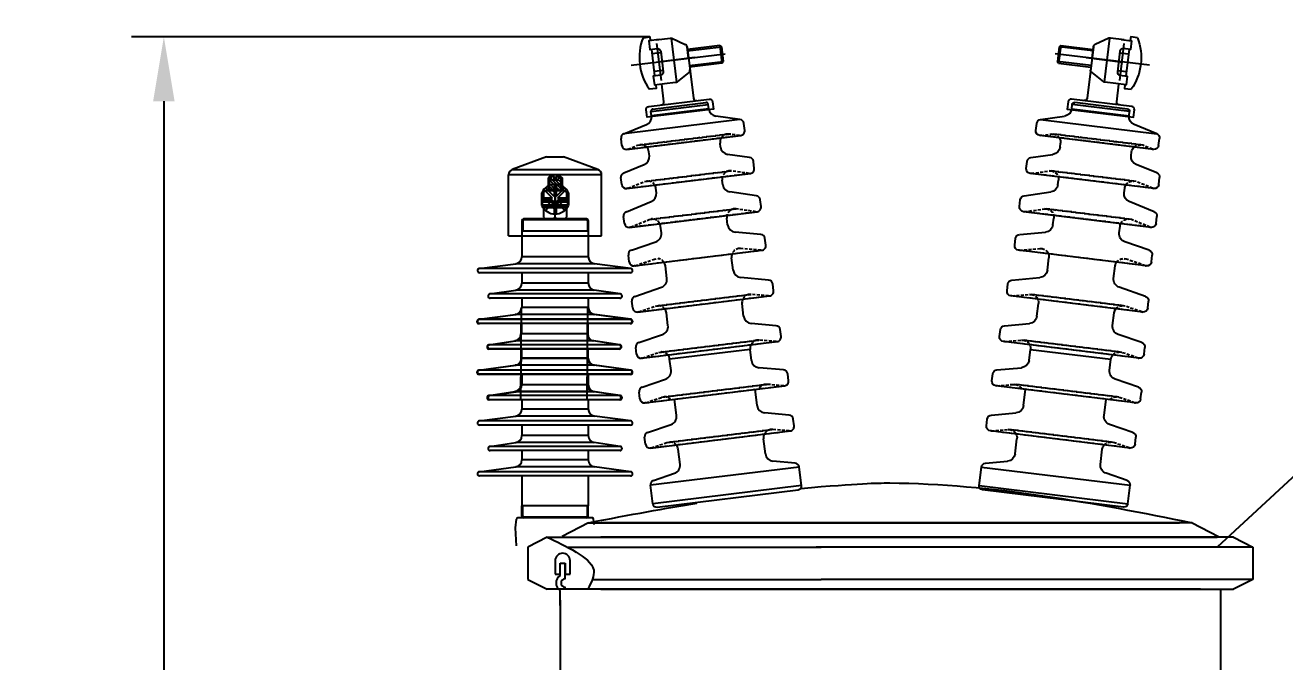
# Model space of a CAD drawing. Extents: x 4438 to 384502, y -178203 to -21188.
# Drawn here: x 377758 to 378345, y -172588 to -172292 of the extents above; entities that cross this region are included whole.
import ezdxf

# ---------------------------------------------------------------- set-up
doc = ezdxf.new("R2010")
doc.units = 0
doc.header["$LTSCALE"] = 8
doc.header["$MEASUREMENT"] = 0
doc.linetypes.add('ACAD_ISO04W100', pattern=[30, 24, -3, 0, -3])
doc.linetypes.add('HIDDEN', pattern=[0.375, 0.25, -0.125])
doc.layers.get('0').update_dxf_attribs({"linetype": 'CONTINUOUS'})
doc.layers.get('DEFPOINTS').update_dxf_attribs({"linetype": 'CONTINUOUS'})
for name, color, linetype in [('CEN', 1, 'ACAD_ISO04W100'), ('DEFAULT_2', 8, 'HIDDEN'), ('PL', 5, 'CONTINUOUS')]:
    doc.layers.add(name, color=color, linetype=linetype)
doc.styles.add('DFT', font='simplex', dxfattribs={"width": 0.67, "bigfont": 'dft'})
doc.dimstyles.new('INTE$0', dxfattribs={"dimscale": 5, "dimtxt": 4, "dimasz": 3, "dimexe": 3, "dimexo": 0, "dimgap": 1, "dimtad": 1, "dimdec": 3, "dimdsep": 46, "dimtxsty": 'DFT', "dimcen": 0, "dimclrd": 3, "dimclre": 3, "dimclrt": 6, "dimadec": 0, "dimazin": 0, "dimtfac": 1, "dimtdec": 3, "dimtix": 1, "dimtmove": 1, "dimatfit": 0, "dimfxl": 1, "dimtolj": 1, "dimtzin": 0, "dimarcsym": 0})

# ---------------------------------------------------------------- blocks, each defined once
blk = doc.blocks.new('*D34')
at = {"color": 3, "lineweight": -2, "transparency": 16777216}
for p, q in [((378049.02, -172297.2), (377807.82, -172297.2)), ((377822.82, -172327.2), (377822.82, -172998.83)), ((378007.26, -173028.83), (377807.82, -173028.83))]:
    blk.add_line(p, q, dxfattribs=at)
at = {"color": 3, "transparency": 16777216}
for points in [[(377817.82, -172327.2), (377827.82, -172327.2), (377822.82, -172297.2)], [(377817.82, -172998.83), (377827.82, -172998.83), (377822.82, -173028.83)]]:
    blk.add_solid(points, dxfattribs=at)
at = {"layer": 'DEFPOINTS', "color": 0, "transparency": 16777216}
for p in [(378049.02, -172297.2), (377822.82, -173028.83), (378007.26, -173028.83)]:
    blk.add_point(p, dxfattribs=at)
at = {"color": 6, "transparency": 16777216, "insert": (377787.82, -172663.02), "char_height": 45, "attachment_point": 5, "rotation": 90, "style": 'DFT'}
blk.add_mtext('\\A1;1100', dxfattribs=at)
blk = doc.blocks.new('8')
at = {"color": 7, "linetype": 'Continuous'}
for p, q in [((3546.32, -353.17), (3546.32, -350.18)), ((3546.32, -350.18), (3585.18, -350.18)), ((3585.18, -353.17), (3546.32, -353.17)), ((3547.84, -348.66), (3583.66, -348.66)), ((3585.18, -353.17), (3585.18, -350.18)), ((3526.36, -362.81), (3542.18, -358.57)), ((3605.15, -362.81), (3526.36, -362.81)), ((3605.15, -362.81), (3589.33, -358.57)), ((3524.1, -370.5), (3524.1, -365.76)), ((3607.41, -370.5), (3607.41, -365.76)), ((3527.15, -373.55), (3604.36, -373.55)), ((3541.62, -379.71), (3541.62, -377.06)), ((3589.88, -379.71), (3589.88, -377.06)), ((3523.05, -388.97), (3537.48, -385.11)), ((3608.45, -388.97), (3594.03, -385.11)), ((3520.79, -396.66), (3520.79, -391.92)), ((3610.71, -396.66), (3610.71, -391.92)), ((3523.84, -399.71), (3607.66, -399.71)), ((3543.27, -405.05), (3543.27, -401.9)), ((3588.23, -405.05), (3588.23, -401.9)), ((3521.66, -415.13), (3539.13, -410.45)), ((3609.85, -415.13), (3592.38, -410.45)), ((3519.4, -422.82), (3519.4, -418.08)), ((3612.11, -422.82), (3612.11, -418.08)), ((3522.45, -425.87), (3609.06, -425.87)), ((3543.27, -432.23), (3543.27, -427.68)), ((3588.23, -432.23), (3588.23, -427.68)), ((3521.81, -441.32), (3538.85, -437.7)), ((3609.69, -441.32), (3592.66, -437.7)), ((3519.4, -448.98), (3519.4, -444.3)), ((3612.11, -448.98), (3612.11, -444.3)), ((3522.45, -452.03), (3609.06, -452.03)), ((3543.27, -463.09), (3543.27, -454.58)), ((3588.23, -463.09), (3588.23, -454.58)), ((3520.42, -472.48), (3538.85, -468.56)), ((3611.09, -472.48), (3592.66, -468.56)), ((3518, -480.14), (3518, -475.46)), ((3521.05, -483.19), (3610.45, -483.19)), ((3613.5, -480.14), (3613.5, -475.46)), ((3540.1, -494.66), (3540.1, -486.11)), ((3591.41, -494.66), (3591.41, -486.11)), ((3519.15, -503.64), (3535.67, -500.12)), ((3612.36, -503.64), (3595.84, -500.12)), ((3516.73, -511.3), (3516.73, -506.62)), ((3614.77, -511.3), (3614.77, -506.62)), ((3519.78, -514.35), (3611.72, -514.35)), ((3538.45, -524.87), (3538.45, -517.35)), ((3593.06, -517.35), (3538.45, -517.35)), ((3593.06, -524.87), (3593.06, -517.35)), ((3517.75, -533.8), (3534.02, -530.34)), ((3613.76, -533.8), (3597.49, -530.34)), ((3515.33, -541.46), (3515.33, -536.78)), ((3616.17, -541.46), (3616.17, -536.78)), ((3518.38, -544.51), (3613.12, -544.51)), ((3538.45, -555.54), (3538.45, -544.44)), ((3593.06, -555.54), (3593.06, -544.44)), ((3515.33, -572.13), (3515.33, -567.45)), ((3517.75, -564.46), (3534.02, -561.01)), ((3613.76, -564.46), (3597.49, -561.01)), ((3616.17, -572.13), (3616.17, -567.45)), ((3518.38, -575.18), (3613.12, -575.18)), ((3536.8, -588.5), (3536.8, -578.24)), ((3594.71, -588.5), (3594.71, -578.24)), ((3515.33, -612.62), (3515.33, -600.06)), ((3616.17, -600.06), (3515.33, -600.06)), ((3517.75, -597.08), (3532.37, -593.97)), ((3613.76, -597.08), (3599.14, -593.97)), ((3616.17, -612.62), (3616.17, -600.06)), ((3616.17, -612.62), (3515.33, -612.62)), ((3517.87, -615.16), (3613.63, -615.16))]:
    blk.add_line(p, q, dxfattribs=at)
for centre, radius, start, end in [((3540.73, -353.17), 5.59, 285, 0), ((3547.84, -350.18), 1.52, 90, 180), ((3583.66, -350.18), 1.52, 0, 90), ((3590.77, -353.17), 5.59, 180, 255), ((3527.15, -365.76), 3.05, 105, 180), ((3604.36, -365.76), 3.05, 0, 75), ((3527.15, -370.5), 3.05, 180, 270), ((3604.36, -370.5), 3.05, 270, 0), ((3536.03, -379.71), 5.59, 285, 0), ((3536.03, -377.06), 5.59, 0, 39.38393), ((3595.47, -377.06), 5.59, 140.61607, 180), ((3595.47, -379.71), 5.59, 180, 255), ((3523.84, -391.92), 3.05, 105, 180), ((3607.66, -391.92), 3.05, 0, 75), ((3523.84, -396.66), 3.05, 180, 270), ((3607.66, -396.66), 3.05, 270, 0), ((3537.68, -405.05), 5.59, 285, 0), ((3537.68, -401.9), 5.59, 0, 23.29863), ((3593.82, -401.9), 5.59, 156.70137, 180), ((3593.82, -405.05), 5.59, 180, 255), ((3522.45, -418.08), 3.05, 105, 180), ((3609.06, -418.08), 3.05, 0, 75), ((3522.45, -422.82), 3.05, 180, 270), ((3609.06, -422.82), 3.05, 270, 0), ((3537.68, -432.23), 5.59, 282, 0), ((3537.68, -427.68), 5.59, 0, 19.01022), ((3593.82, -427.68), 5.59, 160.98978, 180), ((3593.82, -432.23), 5.59, 180, 258), ((3522.45, -444.3), 3.05, 102, 180), ((3522.45, -448.98), 3.05, 180, 270), ((3609.06, -448.98), 3.05, 270, 0), ((3609.06, -444.3), 3.05, 0, 78), ((3537.68, -454.58), 5.59, 0, 27.37606), ((3593.82, -454.58), 5.59, 152.62394, 180), ((3537.68, -463.09), 5.59, 282, 0), ((3593.82, -463.09), 5.59, 180, 258), ((3521.05, -475.46), 3.05, 102, 180), ((3610.45, -475.46), 3.05, 0, 78), ((3521.05, -480.14), 3.05, 180, 270), ((3534.51, -486.11), 5.59, 0, 31.68839), ((3597, -486.11), 5.59, 148.31161, 180), ((3610.45, -480.14), 3.05, 270, 0), ((3534.51, -494.66), 5.59, 282, 0), ((3597, -494.66), 5.59, 180, 258), ((3519.78, -506.62), 3.05, 102, 180), ((3611.72, -506.62), 3.05, 0, 78), ((3519.78, -511.3), 3.05, 180, 270), ((3532.86, -517.35), 5.59, 0, 32.609), ((3598.65, -517.35), 5.59, 147.391, 180), ((3611.72, -511.3), 3.05, 270, 0), ((3532.86, -524.87), 5.59, 282, 0), ((3598.65, -524.87), 5.59, 180, 258), ((3518.38, -536.78), 3.05, 102, 180), ((3613.12, -536.78), 3.05, 0, 78), ((3518.38, -541.46), 3.05, 180, 270), ((3613.12, -541.46), 3.05, 270, 0), ((3532.86, -555.54), 5.59, 282, 0), ((3598.65, -555.54), 5.59, 180, 258), ((3518.38, -567.45), 3.05, 102, 180), ((3613.12, -567.45), 3.05, 0, 78), ((3518.38, -572.13), 3.05, 180, 270), ((3531.21, -578.24), 5.59, 0, 33.21466), ((3600.3, -578.24), 5.59, 146.78534, 180), ((3613.12, -572.13), 3.05, 270, 0), ((3531.21, -588.5), 5.59, 282, 0), ((3600.3, -588.5), 5.59, 180, 258), ((3518.38, -600.06), 3.05, 102, 180), ((3613.12, -600.06), 3.05, 0, 78), ((3517.87, -612.62), 2.54, 180, 270), ((3613.63, -612.62), 2.54, 270, 0)]:
    blk.add_arc(centre, radius, start, end, dxfattribs=at)
at = {"layer": 'CEN', "ltscale": 0.5}
for p, q in [((3555.69, -305.09), (3555.69, -330.23)), ((3536.9, -317.66), (3600.69, -317.66)), ((3579.86, -317.66), (3554.93, -317.66))]:
    blk.add_line(p, q, dxfattribs=at)
at = {"layer": 'DEFAULT_2', "color": 8, "linetype": 'HIDDEN'}
for p, q in [((3527.94, -373.45), (3534.59, -371.67)), ((3534.59, -371.67), (3536.03, -371.47)), ((3534.59, -371.67), (3596.92, -371.67)), ((3536.16, -371.47), (3595.35, -371.47)), ((3596.92, -371.67), (3595.47, -371.47)), ((3603.57, -373.45), (3596.92, -371.67)), ((3527.94, -373.45), (3527.15, -373.55)), ((3527.94, -373.45), (3603.57, -373.45)), ((3603.57, -373.45), (3604.36, -373.55)), ((3524.63, -399.61), (3536.24, -396.5)), ((3536.24, -396.5), (3537.68, -396.31)), ((3536.24, -396.5), (3595.27, -396.5)), ((3537.68, -396.31), (3593.82, -396.31)), ((3595.27, -396.5), (3593.82, -396.31)), ((3606.87, -399.61), (3595.27, -396.5)), ((3524.63, -399.61), (3523.84, -399.71)), ((3524.63, -399.61), (3606.87, -399.61)), ((3606.87, -399.61), (3607.66, -399.71)), ((3523.24, -425.77), (3536.24, -422.28)), ((3536.24, -422.28), (3537.68, -422.09)), ((3536.24, -422.28), (3595.27, -422.28)), ((3537.68, -422.09), (3593.82, -422.09)), ((3595.27, -422.28), (3593.82, -422.09)), ((3608.27, -425.77), (3595.27, -422.28)), ((3523.24, -425.77), (3522.45, -425.87)), ((3523.24, -425.77), (3608.27, -425.77)), ((3608.27, -425.77), (3609.06, -425.87)), ((3523.08, -451.96), (3536.52, -449.11)), ((3536.52, -449.11), (3537.68, -448.99)), ((3594.99, -449.11), (3593.82, -448.99)), ((3608.42, -451.96), (3594.99, -449.11)), ((3523.08, -451.96), (3522.45, -452.03)), ((3523.08, -451.96), (3608.42, -451.96)), ((3608.42, -451.96), (3609.06, -452.03)), ((3521.69, -483.12), (3521.05, -483.19)), ((3521.69, -483.12), (3533.35, -480.65)), ((3521.69, -483.12), (3609.82, -483.12)), ((3533.35, -480.65), (3534.51, -480.52)), ((3533.35, -480.65), (3598.16, -480.65)), ((3534.64, -480.52), (3596.87, -480.52)), ((3598.16, -480.65), (3597, -480.52)), ((3609.82, -483.12), (3598.16, -480.65)), ((3609.82, -483.12), (3610.45, -483.19)), ((3520.42, -514.28), (3519.78, -514.35)), ((3520.42, -514.28), (3531.7, -511.89)), ((3520.42, -514.28), (3611.09, -514.28)), ((3531.7, -511.89), (3532.86, -511.76)), ((3531.7, -511.89), (3599.81, -511.89)), ((3533, -511.76), (3598.51, -511.76)), ((3599.81, -511.89), (3598.65, -511.76)), ((3611.09, -514.28), (3599.81, -511.89)), ((3611.09, -514.28), (3611.72, -514.35)), ((3519.02, -544.44), (3530.05, -542.1)), ((3530.05, -542.1), (3531.21, -541.98)), ((3530.05, -542.1), (3601.46, -542.1)), ((3531.36, -541.98), (3600.15, -541.98)), ((3601.46, -542.1), (3600.3, -541.98)), ((3612.49, -544.44), (3601.46, -542.1)), ((3519.02, -544.44), (3518.38, -544.51)), ((3519.02, -544.44), (3612.49, -544.44)), ((3612.49, -544.44), (3613.12, -544.51)), ((3519.02, -575.11), (3518.38, -575.18)), ((3519.02, -575.11), (3530.05, -572.77)), ((3519.02, -575.11), (3612.49, -575.11)), ((3530.05, -572.77), (3531.21, -572.65)), ((3530.05, -572.77), (3601.46, -572.77)), ((3531.36, -572.65), (3600.15, -572.65)), ((3601.46, -572.77), (3600.3, -572.65)), ((3612.49, -575.11), (3601.46, -572.77)), ((3612.49, -575.11), (3613.12, -575.18))]:
    blk.add_line(p, q, dxfattribs=at)
for centre, start, end in [((3536.03, -377.06), 39.38393, 90), ((3595.47, -377.06), 90, 140.61607), ((3537.68, -401.9), 23.29863, 90), ((3593.82, -401.9), 90, 156.70137), ((3537.68, -427.68), 19.01022, 90), ((3593.82, -427.68), 90, 160.98978), ((3537.68, -454.58), 27.37606, 90), ((3593.82, -454.58), 90, 152.62394), ((3534.51, -486.11), 31.68839, 90), ((3597, -486.11), 90, 148.31161), ((3532.86, -517.35), 32.609, 90), ((3598.65, -517.35), 90, 147.391), ((3531.21, -547.57), 33.21466, 90), ((3600.3, -547.57), 90, 146.78534), ((3531.21, -578.24), 33.21466, 90), ((3600.3, -578.24), 90, 146.78534)]:
    blk.add_arc(centre, 5.59, start, end, dxfattribs=at)
at = {"layer": 'PL', "ltscale": 0.5}
for p, q in [((3565.73, -302.73), (3565.73, -332.66)), ((3557.75, -311.66), (3551.69, -311.66)), ((3575.75, -317.66), (3575.75, -309.79)), ((3597.69, -311.66), (3575.75, -311.66)), ((3575.75, -312.66), (3598.69, -312.66)), ((3597.69, -311.66), (3597.69, -323.66)), ((3597.69, -311.66), (3598.69, -312.66)), ((3557.75, -323.66), (3551.69, -323.66)), ((3574.78, -327.24), (3566.23, -332.38)), ((3575.75, -322.66), (3598.69, -322.66)), ((3597.69, -323.66), (3598.69, -322.66)), ((3557.75, -332.66), (3565.2, -332.66))]:
    blk.add_line(p, q, dxfattribs=at)
for points in [[(3547.09, -300.16), (3551.69, -300.16), (3551.69, -302.66)], [(3551.69, -308.66), (3551.69, -326.66)], [(3575.75, -309.79), (3575.75, -344.66)], [(3598.69, -312.66), (3598.69, -322.66)], [(3597.69, -323.66), (3575.75, -323.66)], [(3551.69, -332.66), (3551.69, -335.16), (3547.09, -335.16)], [(3555.75, -344.66), (3555.75, -332.66)]]:
    blk.add_lwpolyline(points, dxfattribs=at)
for points in [[(3557.75, -302.66), (3550.75, -302.66), (3550.75, -308.66), (3555.75, -308.66, -0.414214), (3557.75, -310.66), (3557.75, -324.66, -0.414214), (3555.75, -326.66), (3550.75, -326.66), (3550.75, -332.66), (3557.75, -332.66)], [(3555.75, -302.66), (3565.2, -302.66, -0.135933), (3566.23, -302.95), (3574.78, -308.08)]]:
    blk.add_lwpolyline(points, format="xyb", dxfattribs=at)
blk.add_lwpolyline([(3545.25, -346.66), (3586.25, -346.66, -0.414214), (3588.25, -348.66), (3588.25, -353.66), (3543.25, -353.66), (3543.25, -348.66, -0.414214)], format="xyb", close=True, dxfattribs=at)
for centre, radius, start, end in [((3579.69, -317.66), 37, 151.77255, 208.22745), ((3573.75, -309.79), 2, 0, 59.03624), ((3573.75, -325.53), 2, 300.96376, 0), ((3565.2, -330.66), 2, 270, 300.96376), ((3553.75, -344.66), 2, 270, 0), ((3577.75, -344.66), 2, 180, 270)]:
    blk.add_arc(centre, radius, start, end, dxfattribs=at)

msp = doc.modelspace()

# ---------------------------------------------------------------- hatches: boundary and pattern name
at = {"layer": 'PL', "ltscale": 0.5}
h = msp.add_hatch(dxfattribs=at)
h.set_pattern_fill('ANSI31', color=256, scale=0.32832, style=0)
h.set_pattern_definition([(135, (336148.9359, -166380.8555), (0.737099422, 0.737099422), [])])
edge = h.paths.add_edge_path()
edge.add_line((378007.664, -172362.385), (378008.189, -172362.91))
edge.add_line((378008.189, -172362.91), (378008.189, -172368.347))
edge.add_spline(control_points=[(378008.189, -172368.347), (378008.012, -172368.466), (378007.835, -172368.586), (378007.664, -172368.66)], knot_values=[0, 0, 0, 0, 0.8057707, 0.8057707, 0.8057707, 0.8057707], degree=3, periodic=0)
edge.add_line((378007.664, -172368.66), (378007.664, -172362.385))
edge = h.paths.add_edge_path()
edge.add_line((378002.279, -172362.253), (378002.148, -172362.385))
edge.add_line((378002.279, -172362.253), (378003.264, -172362.253))
edge.add_line((378003.264, -172362.253), (378003.264, -172363.895))
edge.add_line((378003.264, -172363.895), (378006.547, -172363.895))
edge.add_line((378006.547, -172363.895), (378006.547, -172362.253))
edge.add_line((378006.547, -172362.253), (378007.532, -172362.253))
edge.add_line((378007.532, -172362.253), (378007.664, -172362.385))
edge.add_line((378007.664, -172362.385), (378007.664, -172368.66))
edge.add_spline(control_points=[(378007.664, -172368.66), (378007.466, -172368.746), (378007.047, -172368.805), (378006.475, -172367.897), (378006.077, -172368.642), (378005.821, -172368.809), (378005.801, -172368.82)], knot_values=[0.8057707, 0.8057707, 0.8057707, 0.8057707, 1.7319355, 2.8426125, 4.1334263, 4.24436, 4.24436, 4.24436, 4.24436], degree=3, periodic=0)
edge.add_line((378005.801, -172368.82), (378005.138, -172368.82))
edge.add_spline(control_points=[(378005.138, -172368.82), (378004.657, -172368.641), (378003.648, -172367.833), (378002.66, -172368.953), (378002.205, -172368.597), (378002.148, -172368.555)], knot_values=[5.3534592, 5.3534592, 5.3534592, 5.3534592, 7.6165352, 9.6787752, 9.9790451, 9.9790451, 9.9790451, 9.9790451], degree=3, periodic=0)
edge.add_spline(control_points=[(378001.623, -172368.629), (378001.726, -172368.541), (378001.901, -172368.392), (378002.075, -172368.503), (378002.148, -172368.555)], knot_values=[9.9790451, 9.9790451, 9.9790451, 9.9790451, 10.5176545, 10.8980968, 10.8980968, 10.8980968, 10.8980968], degree=3, periodic=0)
edge.add_line((378002.148, -172368.555), (378002.148, -172362.385))
edge = h.paths.add_edge_path()
edge.add_line((378001.623, -172362.91), (378002.148, -172362.385))
edge.add_line((378002.148, -172362.385), (378002.148, -172368.555))
edge.add_spline(control_points=[(378002.148, -172368.555), (378002.075, -172368.503), (378001.901, -172368.392), (378001.726, -172368.541), (378001.623, -172368.629)], knot_values=[9.9790451, 9.9790451, 9.9790451, 9.9790451, 10.3594874, 10.8980968, 10.8980968, 10.8980968, 10.8980968], degree=3, periodic=0)
edge.add_line((378001.623, -172368.629), (378001.623, -172362.91))

# ---------------------------------------------------------------- linework, layer by layer
at = {"color": 1}
msp.add_line((378461.365, -172397.617), (378313.042, -172534.734), dxfattribs=at)
at = {"layer": 'PL', "ltscale": 0.5}
for p, q in [((378000.966, -172353.06), (377984.951, -172358.992)), ((378000.966, -172353.06), (378008.846, -172353.06)), ((378024.861, -172358.992), (378008.846, -172353.06)), ((377984.951, -172358.992), (378024.861, -172358.992)), ((377983.237, -172389.832), (377983.237, -172361.455)), ((378026.575, -172361.455), (377983.237, -172361.455)), ((378002.279, -172362.253), (378001.623, -172362.91)), ((378001.623, -172362.91), (378001.623, -172368.82)), ((378002.148, -172362.385), (378002.148, -172368.82)), ((378004.578, -172362.253), (378002.279, -172362.253)), ((378003.264, -172363.895), (378003.264, -172362.253)), ((378006.547, -172363.895), (378003.264, -172363.895)), ((378004.385, -172362.494), (378004.385, -172363.654)), ((378004.413, -172365.896), (378004.413, -172371.584)), ((378004.578, -172362.253), (378004.578, -172363.895)), ((378005.234, -172363.895), (378005.234, -172362.253)), ((378007.532, -172362.253), (378005.234, -172362.253)), ((378005.398, -172365.896), (378005.398, -172371.584)), ((378005.426, -172363.679), (378005.426, -172362.469)), ((378006.547, -172363.895), (378006.547, -172362.253)), ((378007.532, -172362.253), (378008.189, -172362.91)), ((378007.664, -172362.385), (378007.664, -172368.82)), ((378008.189, -172362.91), (378008.189, -172368.82)), ((378026.575, -172389.832), (378026.575, -172361.455)), ((377999.504, -172369.617), (377999.504, -172373.277)), ((378003.717, -172372.281), (377999.695, -172368.259)), ((378004.413, -172371.584), (378000.391, -172367.562)), ((378008.795, -172368.82), (378001.017, -172368.82)), ((378004.906, -172373.277), (378004.906, -172369.617)), ((378004.906, -172370.452), (378004.906, -172378.131)), ((378009.42, -172367.562), (378005.398, -172371.584)), ((378010.117, -172368.259), (378006.095, -172372.281)), ((378010.308, -172373.277), (378010.308, -172369.617)), ((378003.717, -172372.281), (377998.668, -172372.281)), ((378003.717, -172373.266), (377998.668, -172373.266)), ((377998.996, -172376.7), (377998.996, -172374.073)), ((377998.996, -172374.073), (378010.815, -172374.073)), ((377998.996, -172375.387), (378010.815, -172375.387)), ((377998.996, -172376.043), (378010.815, -172376.043)), ((377998.996, -172376.7), (378010.815, -172376.7)), ((377999.504, -172377.496), (377999.504, -172381.156)), ((378003.717, -172373.266), (377999.695, -172377.288)), ((378004.413, -172373.962), (378000.391, -172377.984)), ((378003.416, -172375.387), (378004.505, -172374.073)), ((378004.413, -172373.962), (378004.413, -172379.65)), ((378004.549, -172375.387), (378005.638, -172374.073)), ((378004.906, -172381.156), (378004.906, -172377.496)), ((378009.42, -172377.984), (378005.398, -172373.962)), ((378005.398, -172373.962), (378005.398, -172379.65)), ((378011.144, -172372.281), (378006.095, -172372.281)), ((378011.144, -172373.266), (378006.095, -172373.266)), ((378010.117, -172377.288), (378006.095, -172373.266)), ((378010.308, -172381.156), (378010.308, -172377.496)), ((378010.815, -172376.7), (378010.815, -172374.073)), ((377989.475, -172382.741), (377989.475, -172387.6)), ((377989.869, -172382.741), (377989.869, -172387.6)), ((378019.549, -172381.953), (377990.263, -172381.953)), ((378019.549, -172382.347), (377990.263, -172382.347)), ((378019.943, -172382.741), (378019.943, -172387.6)), ((378020.337, -172382.741), (378020.337, -172387.6)), ((377989.475, -172387.6), (377989.475, -172389.832)), ((377989.869, -172387.6), (377989.475, -172387.6)), ((378019.943, -172387.6), (377989.869, -172387.6)), ((378020.337, -172387.6), (378019.943, -172387.6)), ((378020.337, -172387.6), (378020.337, -172389.832)), ((377983.237, -172389.832), (378026.575, -172389.832)), ((377989.475, -172389.832), (377989.475, -172399.577)), ((378020.337, -172389.832), (378020.337, -172399.557)), ((378020.337, -172399.577), (377989.475, -172399.577)), ((377969.645, -172405.079), (377986.626, -172402.811)), ((378040.166, -172405.079), (377969.645, -172405.079)), ((378040.088, -172407.039), (377969.724, -172407.039)), ((378023.185, -172402.811), (377986.626, -172402.811)), ((377989.475, -172407.039), (377989.475, -172411.864)), ((378020.337, -172407.039), (378020.337, -172411.864)), ((378040.166, -172405.079), (378023.185, -172402.811)), ((378020.337, -172411.864), (377989.475, -172411.864)), ((377974.557, -172416.898), (377986.67, -172415.112)), ((378035.255, -172416.898), (377974.557, -172416.898)), ((378035.163, -172418.856), (377974.649, -172418.856)), ((378023.141, -172415.112), (377986.67, -172415.112)), ((377989.475, -172418.856), (377989.475, -172423.216)), ((378020.337, -172418.856), (378020.337, -172423.216)), ((378035.255, -172416.898), (378023.141, -172415.112)), ((377988.992, -172466.134), (377989.23, -172423.259)), ((377988.992, -172466.134), (377989.23, -172423.259)), ((378020.093, -172423.259), (377989.23, -172423.259)), ((378020.337, -172423.216), (377989.475, -172423.216)), ((378019.854, -172466.134), (378020.093, -172423.259)), ((378019.854, -172466.134), (378020.093, -172423.259)), ((377969.401, -172428.761), (377986.382, -172426.493)), ((378039.922, -172428.761), (377969.401, -172428.761)), ((378039.843, -172430.721), (377969.48, -172430.721)), ((377969.645, -172428.718), (377986.626, -172426.45)), ((378040.166, -172428.718), (377969.645, -172428.718)), ((378040.088, -172430.678), (377969.724, -172430.678)), ((378022.941, -172426.493), (377986.382, -172426.493)), ((378023.185, -172426.45), (377986.626, -172426.45)), ((377988.989, -172430.721), (377988.989, -172435.546)), ((377989.233, -172430.678), (377989.233, -172435.503)), ((378019.851, -172430.721), (378019.851, -172435.546)), ((378020.095, -172430.678), (378020.095, -172435.503)), ((378039.922, -172428.761), (378022.941, -172426.493)), ((378040.166, -172428.718), (378023.185, -172426.45)), ((378019.851, -172435.546), (377988.989, -172435.546)), ((378020.095, -172435.503), (377989.233, -172435.503)), ((377974.071, -172440.58), (377986.184, -172438.794)), ((378034.769, -172440.58), (377974.071, -172440.58)), ((377974.315, -172440.537), (377986.429, -172438.752)), ((378035.013, -172440.537), (377974.315, -172440.537)), ((378022.655, -172438.794), (377986.184, -172438.794)), ((378022.9, -172438.752), (377986.429, -172438.752)), ((378034.769, -172440.58), (378022.655, -172438.794)), ((378035.013, -172440.537), (378022.9, -172438.752)), ((378034.677, -172442.538), (377974.163, -172442.538)), ((378034.921, -172442.495), (377974.407, -172442.495)), ((377988.989, -172442.538), (377988.989, -172446.898)), ((377988.989, -172442.538), (377988.989, -172446.898)), ((377989.233, -172442.495), (377989.233, -172446.855)), ((377989.233, -172442.495), (377989.233, -172446.855)), ((378020.095, -172446.855), (377989.233, -172446.855)), ((378020.334, -172446.898), (377989.472, -172446.898)), ((378019.851, -172442.538), (378019.851, -172446.898)), ((378019.851, -172442.538), (378019.851, -172446.898)), ((378020.095, -172442.495), (378020.095, -172446.855)), ((378020.095, -172442.495), (378020.095, -172446.855)), ((377969.404, -172452.357), (377986.385, -172450.089)), ((378039.925, -172452.357), (377969.404, -172452.357)), ((377969.643, -172452.4), (377986.624, -172450.132)), ((378040.164, -172452.4), (377969.643, -172452.4)), ((378022.944, -172450.089), (377986.385, -172450.089)), ((378023.183, -172450.132), (377986.624, -172450.132)), ((378039.925, -172452.357), (378022.944, -172450.089)), ((378040.164, -172452.4), (378023.183, -172450.132)), ((378039.846, -172454.317), (377969.482, -172454.317)), ((378040.085, -172454.36), (377969.721, -172454.36)), ((377988.992, -172454.317), (377988.992, -172459.142)), ((378019.854, -172459.142), (377988.992, -172459.142)), ((377989.472, -172454.36), (377989.472, -172459.185)), ((378020.334, -172459.185), (377989.472, -172459.185)), ((378019.854, -172454.317), (378019.854, -172459.142)), ((378020.334, -172454.36), (378020.334, -172459.185)), ((377974.074, -172464.176), (377986.187, -172462.391)), ((378034.772, -172464.176), (377974.074, -172464.176)), ((377974.554, -172464.219), (377986.668, -172462.433)), ((378035.252, -172464.219), (377974.554, -172464.219)), ((378022.658, -172462.391), (377986.187, -172462.391)), ((378023.139, -172462.433), (377986.668, -172462.433)), ((378034.772, -172464.176), (378022.658, -172462.391)), ((378035.252, -172464.219), (378023.139, -172462.433)), ((378034.68, -172466.134), (377974.166, -172466.134)), ((378035.16, -172466.177), (377974.646, -172466.177)), ((377989.472, -172466.177), (377989.472, -172470.537)), ((377989.472, -172466.177), (377989.472, -172470.537)), ((378020.334, -172470.537), (377989.472, -172470.537)), ((378020.334, -172466.177), (378020.334, -172470.537)), ((378020.334, -172466.177), (378020.334, -172470.537)), ((377969.643, -172476.039), (377986.624, -172473.771)), ((378040.164, -172476.039), (377969.643, -172476.039)), ((378023.183, -172473.771), (377986.624, -172473.771)), ((378040.164, -172476.039), (378023.183, -172473.771)), ((378040.085, -172477.999), (377969.721, -172477.999)), ((377989.472, -172477.999), (377989.472, -172482.824)), ((378020.334, -172482.824), (377989.472, -172482.824)), ((378020.334, -172477.999), (378020.334, -172482.824)), ((377974.554, -172487.858), (377986.668, -172486.072)), ((378035.252, -172487.858), (377974.554, -172487.858)), ((378023.139, -172486.072), (377986.668, -172486.072)), ((378035.252, -172487.858), (378023.139, -172486.072)), ((378035.16, -172489.816), (377974.646, -172489.816)), ((377989.472, -172489.816), (377989.472, -172494.176)), ((377989.472, -172489.816), (377989.472, -172494.176)), ((378020.334, -172494.176), (377989.472, -172494.176)), ((378020.334, -172489.816), (378020.334, -172494.176)), ((378020.334, -172489.816), (378020.334, -172494.176)), ((377969.643, -172499.678), (377986.624, -172497.41)), ((378040.164, -172499.678), (377969.643, -172499.678)), ((378023.183, -172497.41), (377986.624, -172497.41)), ((378040.164, -172499.678), (378023.183, -172497.41)), ((378040.085, -172501.638), (377969.721, -172501.638)), ((377989.472, -172501.638), (377989.472, -172515.555)), ((378020.334, -172501.638), (378020.334, -172515.555)), ((377989.866, -172515.555), (377989.472, -172515.555)), ((377989.472, -172520.414), (377989.472, -172515.555)), ((377989.866, -172515.555), (377989.472, -172515.555)), ((377989.472, -172520.414), (377989.472, -172515.555)), ((377989.866, -172520.414), (377989.866, -172515.555)), ((378019.94, -172515.555), (377989.866, -172515.555)), ((377989.866, -172520.414), (377989.866, -172515.555)), ((378019.94, -172515.555), (377989.866, -172515.555)), ((378020.334, -172515.555), (378019.94, -172515.555)), ((378019.94, -172520.414), (378019.94, -172515.555)), ((378020.334, -172515.555), (378019.94, -172515.555)), ((378019.94, -172520.414), (378019.94, -172515.555)), ((378020.334, -172520.414), (378020.334, -172515.555)), ((378020.334, -172520.414), (378020.334, -172515.555)), ((377986.517, -172525.798), (377986.997, -172521.781)), ((378022.412, -172521.202), (377987.649, -172521.202)), ((378019.546, -172520.808), (377990.26, -172520.808)), ((378019.546, -172521.202), (377990.26, -172521.202)), ((378019.546, -172521.202), (377990.26, -172521.202)), ((378023.098, -172524.201), (378022.81, -172521.781)), ((377987.004, -172534.227), (377986.517, -172525.798))]:
    msp.add_line(p, q, dxfattribs=at)
at = {"layer": 'PL', "color": 7, "ltscale": 0.5}
for p, q in [((378020.474, -172523.408), (378008.206, -172529.828)), ((378020.436, -172523.427), (378295.555, -172523.427)), ((378301.394, -172523.427), (378026.276, -172523.427)), ((378301.356, -172523.408), (378313.624, -172529.828)), ((378001.23, -172530.214), (377992.191, -172534.734)), ((378001.23, -172530.214), (378295.555, -172530.214)), ((378320.6, -172530.214), (378026.276, -172530.214)), ((378294.73, -172530.214), (378313.042, -172530.214)), ((378320.6, -172530.214), (378329.639, -172534.734)), ((377992.191, -172534.734), (377992.191, -172549.798)), ((378010.487, -172534.734), (378128.826, -172534.734)), ((378329.639, -172534.734), (378126.394, -172534.734)), ((378313.042, -172534.734), (378194.403, -172534.734)), ((378329.639, -172534.734), (378329.639, -172549.798)), ((378004.942, -172541.133), (378004.942, -172547.38)), ((378011.884, -172547.38), (378011.884, -172541.133)), ((378004.942, -172547.38), (378007.256, -172547.38)), ((378007.256, -172547.944), (378007.256, -172542.266)), ((378007.256, -172547.38), (378007.256, -172542.29)), ((378007.256, -172542.29), (378009.57, -172542.29)), ((378007.256, -172542.29), (378009.57, -172542.29)), ((378009.57, -172549.567), (378009.57, -172542.266)), ((378009.57, -172542.29), (378009.57, -172547.38)), ((378009.57, -172547.38), (378011.884, -172547.38)), ((377992.191, -172549.798), (378001.23, -172554.318)), ((378009.57, -172554.318), (378009.57, -172553.375)), ((378022.258, -172549.798), (378128.826, -172549.798)), ((378329.639, -172549.798), (378128.826, -172549.798)), ((378310.574, -172549.798), (378197.048, -172549.798)), ((378329.639, -172549.798), (378320.6, -172554.318)), ((378295.555, -172554.318), (378001.23, -172554.318)), ((378007.256, -172561.966), (378007.256, -172554.998)), ((378007.256, -172559.522), (378007.256, -173028.833)), ((378026.276, -172554.318), (378320.6, -172554.318)), ((378305.341, -172554.318), (378294.73, -172554.318)), ((378314.574, -172554.318), (378314.574, -173028.833))]:
    msp.add_line(p, q, dxfattribs=at)
at = {"layer": 'PL', "ltscale": 0.5}
for points in [[(377998.668, -172375.696), (377998.668, -172369.823)], [(378011.144, -172369.823), (378011.144, -172375.696)]]:
    msp.add_lwpolyline(points, dxfattribs=at)
for centre, radius, start, end in [((377985.863, -172361.455), 2.627, 110.323137, 180), ((378023.948, -172361.455), 2.627, 0, 69.676863), ((378004.906, -172372.76), 6.895, 25.208765, 154.791235), ((378001.126, -172370.863), 2.045, 93.037743, 142.459651), ((378003.284, -172370.863), 2.045, 37.540349, 86.962257), ((378006.528, -172370.863), 2.045, 93.037743, 142.459651), ((378008.686, -172370.863), 2.045, 37.540349, 86.962257), ((378004.906, -172372.76), 6.895, 205.208765, 334.791235), ((378001.126, -172372.031), 2.045, 217.540349, 266.962257), ((378001.126, -172378.742), 2.045, 93.037743, 142.459651), ((378003.284, -172372.031), 2.045, 273.037743, 322.459651), ((378003.284, -172378.742), 2.045, 37.540349, 86.962257), ((378006.528, -172372.031), 2.045, 217.540349, 266.962257), ((378006.528, -172378.742), 2.045, 93.037743, 142.459651), ((378008.686, -172372.031), 2.045, 273.037743, 322.459651), ((378008.686, -172378.742), 2.045, 37.540349, 86.962257), ((377990.263, -172382.741), 0.788, 90, 180), ((377990.263, -172382.741), 0.394, 90, 180), ((378001.126, -172379.91), 2.045, 217.540349, 266.962257), ((378003.284, -172379.91), 2.045, 273.037743, 322.459651), ((378006.528, -172379.91), 2.045, 217.540349, 266.962257), ((378008.686, -172379.91), 2.045, 273.037743, 322.459651), ((378019.549, -172382.741), 0.394, 0, 89.925398), ((378019.549, -172382.741), 0.788, 0, 89.925398), ((377986.192, -172399.557), 3.283, 277.60747, 0), ((378023.62, -172399.557), 3.283, 180, 262.39253), ((377969.776, -172406.056), 0.985, 97.60747, 272), ((378040.036, -172406.056), 0.985, 268, 82.39253), ((377986.192, -172411.864), 3.283, 278.383672, 0), ((378023.62, -172411.864), 3.283, 180, 261.616328), ((377974.7, -172417.872), 0.985, 98.383672, 273), ((378035.111, -172417.872), 0.985, 267, 81.616328), ((377985.947, -172423.239), 3.283, 277.60747, 0), ((377986.192, -172423.196), 3.283, 277.60747, 0), ((378023.376, -172423.239), 3.283, 180, 262.39253), ((378023.62, -172423.196), 3.283, 180, 262.39253), ((377969.531, -172429.738), 0.985, 97.60747, 267), ((377969.776, -172429.695), 0.985, 97.60747, 267), ((378039.792, -172429.738), 0.985, 273, 82.39253), ((378040.036, -172429.695), 0.985, 273, 82.39253), ((377985.706, -172435.546), 3.283, 278.383672, 0), ((377985.95, -172435.503), 3.283, 278.383672, 0), ((378023.134, -172435.546), 3.283, 180, 261.616328), ((378023.378, -172435.503), 3.283, 180, 261.616328), ((377974.214, -172441.554), 0.985, 98.383672, 267), ((377974.459, -172441.511), 0.985, 98.383672, 267), ((378034.625, -172441.554), 0.985, 273, 81.616328), ((378034.87, -172441.511), 0.985, 273, 81.616328), ((377985.95, -172446.835), 3.283, 277.60747, 0), ((377986.189, -172446.878), 3.283, 277.60747, 0), ((378023.378, -172446.835), 3.283, 180, 262.39253), ((378023.617, -172446.878), 3.283, 180, 262.39253), ((377969.534, -172453.334), 0.985, 97.60747, 267), ((377969.773, -172453.377), 0.985, 97.60747, 267), ((378039.794, -172453.334), 0.985, 273, 82.39253), ((378040.033, -172453.377), 0.985, 273, 82.39253), ((377985.708, -172459.142), 3.283, 278.383672, 0), ((377986.189, -172459.185), 3.283, 278.383672, 0), ((378023.137, -172459.142), 3.283, 180, 261.616328), ((378023.617, -172459.185), 3.283, 180, 261.616328), ((377974.217, -172465.15), 0.985, 98.383672, 267), ((377974.698, -172465.193), 0.985, 98.383672, 267), ((378034.628, -172465.15), 0.985, 273, 81.616328), ((378035.109, -172465.193), 0.985, 273, 81.616328), ((377986.189, -172470.517), 3.283, 277.60747, 0), ((378023.617, -172470.517), 3.283, 180, 262.39253), ((377969.773, -172477.016), 0.985, 97.60747, 267), ((378040.033, -172477.016), 0.985, 273, 82.39253), ((377986.189, -172482.824), 3.283, 278.383672, 0), ((378023.617, -172482.824), 3.283, 180, 261.616328), ((377974.698, -172488.832), 0.985, 98.383672, 267), ((378035.109, -172488.832), 0.985, 273, 81.616328), ((377986.189, -172494.156), 3.283, 277.60747, 0), ((378023.617, -172494.156), 3.283, 180, 262.39253), ((377969.773, -172500.655), 0.985, 97.60747, 267), ((378040.033, -172500.655), 0.985, 273, 82.39253), ((377987.649, -172521.859), 0.657, 90, 173.178247), ((377990.26, -172520.414), 0.788, 180, 270), ((377990.26, -172520.414), 0.394, 180, 270), ((378019.546, -172520.414), 0.394, 270.074602, 0), ((378019.546, -172520.414), 0.788, 270.074602, 0), ((378022.158, -172521.859), 0.657, 6.821753, 90)]:
    msp.add_arc(centre, radius, start, end, dxfattribs=at)
at = {"layer": 'PL', "color": 7, "ltscale": 0.5}
for centre, radius, start, end in [((378008.413, -172541.133), 3.471, 0, 180), ((378009.57, -172551.471), 4.218, 123.269062, 236.730938), ((378009.57, -172551.471), 1.904, 90, 270)]:
    msp.add_arc(centre, radius, start, end, dxfattribs=at)
at = {"layer": 'PL', "ltscale": 0.5}
msp.add_open_spline([(378008.189, -172368.347), (378007.809, -172368.603), (378007.185, -172369.024), (378006.475, -172367.897), (378005.542, -172369.642), (378003.909, -172367.538), (378002.579, -172369.045), (378001.958, -172368.343), (378001.726, -172368.541), (378001.623, -172368.629)], degree=3, knots=[0, 0, 0, 0, 1.7319355, 2.8426125, 4.1334263, 7.6165352, 9.6787752, 10.3594874, 10.8980968, 10.8980968, 10.8980968, 10.8980968], dxfattribs=at)
at = {"layer": 'PL', "color": 7, "ltscale": 0.5}
msp.add_open_spline([(378119.215, -172507.425), (378147.277, -172505.019), (378201.823, -172503.903), (378256.039, -172514.292), (378301.394, -172523.427)], degree=3, knots=[198.6623636, 198.6623636, 198.6623636, 198.6623636, 232.0065672, 470.6997857, 470.6997857, 470.6997857, 470.6997857], dxfattribs=at)
msp.add_open_spline([(378020.474, -172523.408), (378040.017, -172519.684), (378056.57, -172516.671), (378070.854, -172514.246)], degree=3, dxfattribs=at)
msp.add_spline([(378001.23, -172530.214), (378014.716, -172537.149), (378022.871, -172545.509), (378020.117, -172554.318)], degree=3, dxfattribs=at)

# ---------------------------------------------------------------- block references
at = {"color": 2}
for p, xscale, yscale, zscale, rotation in [((375587.101, -172390.455), 0.6911999999999993, 0.6911999999999993, 0.6911999999999993, 7), ((380734.73, -172390.455), -0.6911999999999993, 0.6911999999999994, 0.6911999999999994, 353)]:
    msp.add_blockref('8', p, dxfattribs=dict(at, xscale=xscale, yscale=yscale, zscale=zscale, rotation=rotation))

# ---------------------------------------------------------------- dimensions: what is measured, and where the dimension line sits
at = {"color": 1}
dim = msp.add_linear_dim(base=(377822.823, -173028.833), p1=(378049.017, -172297.199), p2=(378007.256, -173028.833), angle=90, text='1100', dimstyle='INTE$0', override={"dimtxt": 9, "dimasz": 6, "dimgap": 2.5, "dimdec": 2, "dimtdec": 2}, dxfattribs=at)
dim.commit()
dim.dimension.update_dxf_attribs({"geometry": '*D34', "text_midpoint": (377787.823, -172663.016)})

doc.saveas('drawing.dxf')
